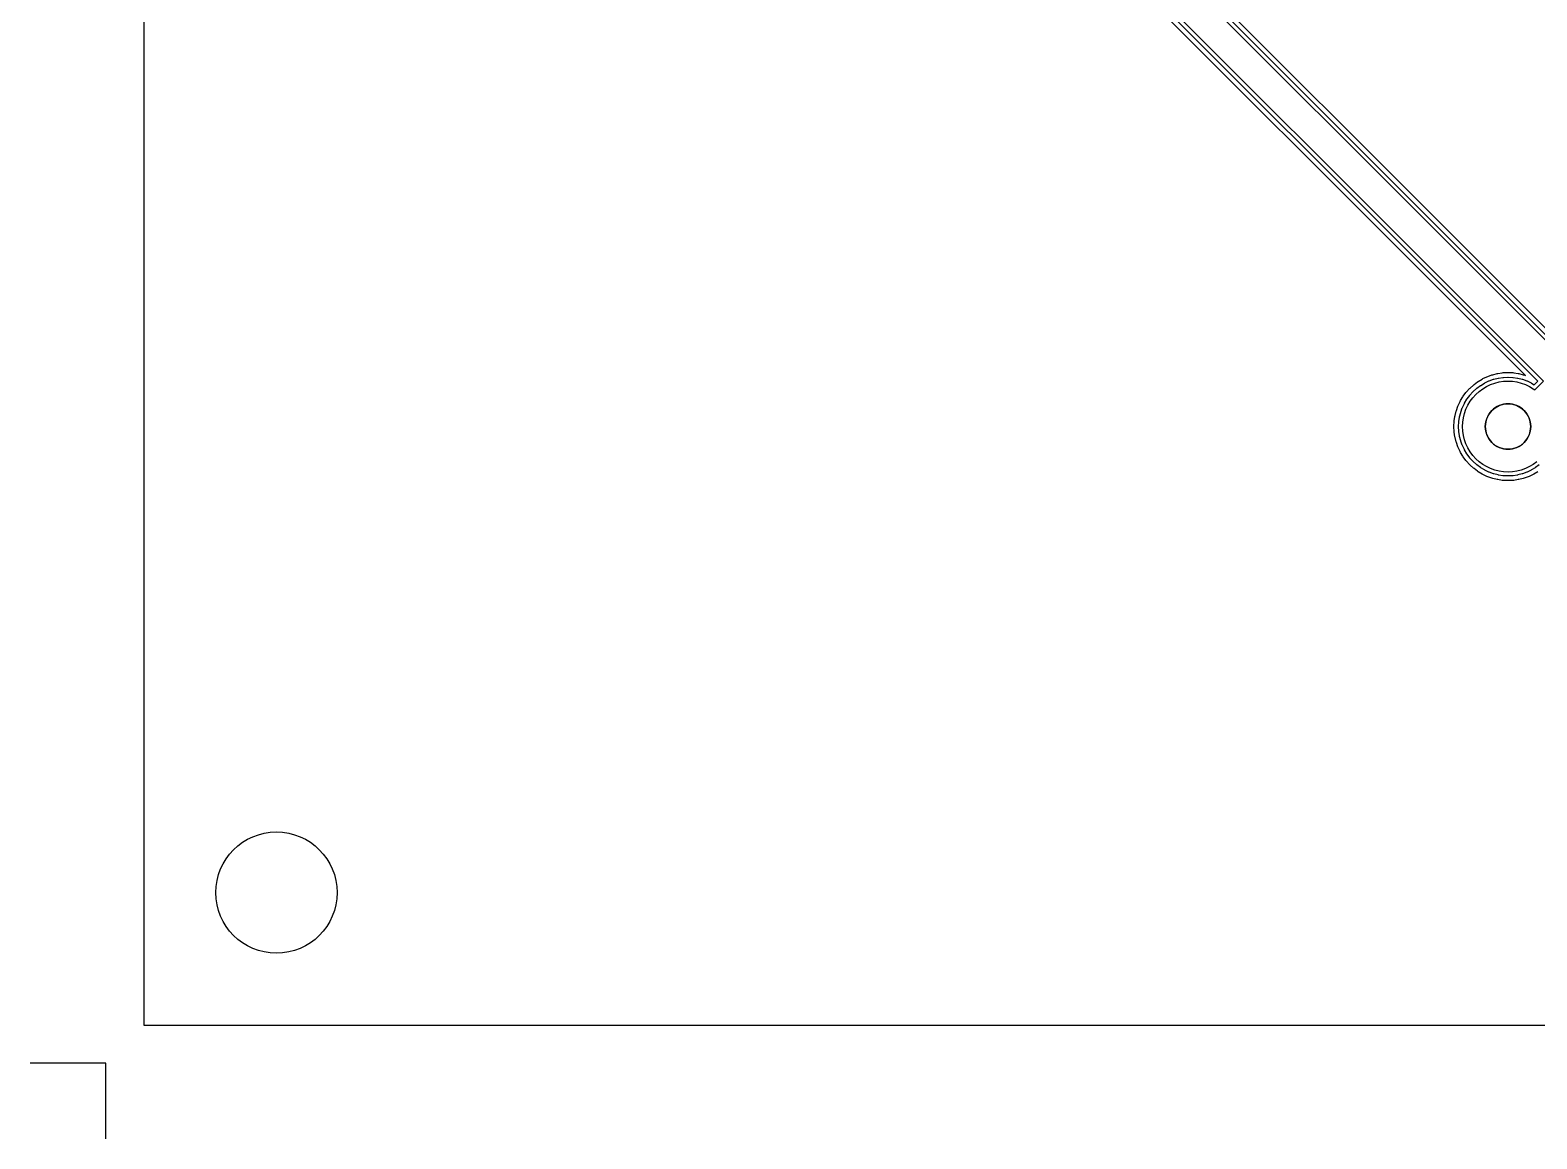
# Model space of a CAD drawing. Header units: millimetres. Extents: x -3 to 103, y -3 to 78.
# Drawn here: x -3 to 36.76, y -3 to 26.26 of the extents above; entities that cross this region are included whole.
import ezdxf

# ---------------------------------------------------------------- set-up
doc = ezdxf.new("R2010")
doc.units = ezdxf.units.MM
for name, color, linetype in [('COPPER', 1, 'Continuous'), ('DRILL_1p20mm', 5, 'Continuous'), ('DRILL_3p20mm', 5, 'Continuous'), ('FIDUCIAL', 3, 'Continuous'), ('ISO_PASS1', 2, 'Continuous'), ('ISO_PASS2', 6, 'Continuous'), ('OUTLINE', 7, 'Continuous')]:
    doc.layers.add(name, color=color, linetype=linetype)

msp = doc.modelspace()

# ---------------------------------------------------------------- linework, layer by layer
at = {"layer": 'COPPER'}
for points in [[(24.4, 30.666), (37.5, 17.566)], [(36.761, 14.872), (36.667, 14.802), (36.566, 14.742), (36.459, 14.691), (36.348, 14.652), (36.234, 14.623), (36.118, 14.606), (36, 14.6), (35.882, 14.606), (35.766, 14.623), (35.652, 14.652), (35.541, 14.691), (35.434, 14.742), (35.333, 14.802), (35.239, 14.872), (35.151, 14.951), (35.072, 15.039), (35.002, 15.133), (34.942, 15.234), (34.891, 15.341), (34.852, 15.452), (34.823, 15.566), (34.806, 15.682), (34.8, 15.8), (34.806, 15.918), (34.823, 16.034), (34.852, 16.148), (34.891, 16.259), (34.942, 16.366), (35.002, 16.467), (35.072, 16.561), (35.151, 16.649), (35.239, 16.728), (35.333, 16.798), (35.434, 16.858), (35.541, 16.909), (35.652, 16.948), (35.766, 16.977), (35.882, 16.994), (36, 17), (36.118, 16.994), (36.234, 16.977), (36.348, 16.948), (36.459, 16.909), (36.566, 16.858), (36.667, 16.798), (36.704, 16.77), (36.934, 17), (23.717, 30.217)]]:
    msp.add_lwpolyline(points, dxfattribs=at)
msp.add_lwpolyline([(35.501, 16.133), (35.471, 16.083), (35.446, 16.03), (35.426, 15.974), (35.412, 15.917), (35.403, 15.859), (35.4, 15.8), (35.403, 15.741), (35.412, 15.683), (35.426, 15.626), (35.446, 15.57), (35.471, 15.517), (35.501, 15.467), (35.536, 15.419), (35.576, 15.376), (35.619, 15.336), (35.667, 15.301), (35.717, 15.271), (35.77, 15.246), (35.826, 15.226), (35.883, 15.212), (35.941, 15.203), (36, 15.2), (36.059, 15.203), (36.117, 15.212), (36.174, 15.226), (36.23, 15.246), (36.283, 15.271), (36.333, 15.301), (36.381, 15.336), (36.424, 15.376), (36.464, 15.419), (36.499, 15.467), (36.529, 15.517), (36.554, 15.57), (36.574, 15.626), (36.588, 15.683), (36.597, 15.741), (36.6, 15.8), (36.597, 15.859), (36.588, 15.917), (36.574, 15.974), (36.554, 16.03), (36.529, 16.083), (36.499, 16.133), (36.464, 16.181), (36.424, 16.224), (36.381, 16.264), (36.333, 16.299), (36.283, 16.329), (36.23, 16.354), (36.174, 16.374), (36.117, 16.388), (36.059, 16.397), (36, 16.4), (35.941, 16.397), (35.883, 16.388), (35.826, 16.374), (35.77, 16.354), (35.717, 16.329), (35.667, 16.299), (35.619, 16.264), (35.576, 16.224), (35.536, 16.181)], close=True, dxfattribs=at)
at = {"layer": 'DRILL_1p20mm'}
msp.add_circle((36, 15.8), 0.6, dxfattribs=at)
at = {"layer": 'DRILL_3p20mm'}
msp.add_circle((3.5, 3.5), 1.6, dxfattribs=at)
at = {"layer": 'FIDUCIAL'}
for p, q in [((-1, -1), (-3, -1)), ((-1, -3), (-1, -1))]:
    msp.add_line(p, q, dxfattribs=at)
at = {"layer": 'ISO_PASS1'}
for points in [[(24.504, 30.709), (37.5, 17.712)], [(36.823, 14.789), (36.728, 14.719), (36.72, 14.713), (36.619, 14.653), (36.61, 14.648), (36.504, 14.598), (36.494, 14.594), (36.383, 14.554), (36.374, 14.551), (36.259, 14.523), (36.249, 14.521), (36.133, 14.503), (36.123, 14.502), (36.005, 14.497), (35.995, 14.497), (35.877, 14.502), (35.867, 14.503), (35.751, 14.521), (35.741, 14.523), (35.626, 14.551), (35.617, 14.554), (35.506, 14.594), (35.496, 14.598), (35.39, 14.648), (35.381, 14.653), (35.28, 14.713), (35.272, 14.719), (35.177, 14.789), (35.169, 14.796), (35.082, 14.875), (35.075, 14.882), (34.996, 14.969), (34.989, 14.977), (34.919, 15.072), (34.913, 15.08), (34.853, 15.181), (34.848, 15.19), (34.798, 15.296), (34.794, 15.306), (34.754, 15.417), (34.751, 15.426), (34.723, 15.541), (34.721, 15.551), (34.703, 15.667), (34.702, 15.677), (34.697, 15.795), (34.697, 15.805), (34.702, 15.923), (34.703, 15.933), (34.721, 16.049), (34.723, 16.059), (34.751, 16.174), (34.754, 16.183), (34.794, 16.294), (34.798, 16.304), (34.848, 16.41), (34.853, 16.419), (34.913, 16.52), (34.919, 16.528), (34.989, 16.623), (34.996, 16.631), (35.075, 16.718), (35.082, 16.725), (35.169, 16.804), (35.177, 16.811), (35.272, 16.881), (35.28, 16.887), (35.381, 16.947), (35.39, 16.952), (35.496, 17.002), (35.506, 17.006), (35.617, 17.046), (35.626, 17.049), (35.741, 17.077), (35.751, 17.079), (35.867, 17.097), (35.877, 17.098), (35.995, 17.103), (36.005, 17.103), (36.123, 17.098), (36.133, 17.097), (36.249, 17.079), (36.259, 17.077), (36.374, 17.049), (36.383, 17.046), (36.494, 17.006), (36.504, 17.002), (36.61, 16.952), (36.619, 16.947), (36.691, 16.904), (36.788, 17), (23.644, 30.144)]]:
    msp.add_lwpolyline(points, dxfattribs=at)
at = {"layer": 'ISO_PASS2'}
for points in [[(24.628, 30.76), (37.5, 17.888)], [(36.784, 14.607), (36.683, 14.546), (36.663, 14.536), (36.557, 14.485), (36.536, 14.477), (36.425, 14.437), (36.404, 14.431), (36.289, 14.402), (36.268, 14.398), (36.151, 14.38), (36.129, 14.378), (36.011, 14.372), (35.989, 14.372), (35.871, 14.378), (35.849, 14.38), (35.732, 14.398), (35.711, 14.402), (35.596, 14.431), (35.575, 14.437), (35.464, 14.477), (35.443, 14.485), (35.337, 14.536), (35.317, 14.546), (35.216, 14.607), (35.198, 14.619), (35.103, 14.689), (35.086, 14.704), (34.998, 14.783), (34.983, 14.798), (34.904, 14.886), (34.889, 14.903), (34.819, 14.998), (34.807, 15.016), (34.746, 15.117), (34.736, 15.137), (34.685, 15.243), (34.677, 15.264), (34.637, 15.375), (34.631, 15.396), (34.602, 15.511), (34.598, 15.532), (34.58, 15.649), (34.578, 15.671), (34.572, 15.789), (34.572, 15.811), (34.578, 15.929), (34.58, 15.951), (34.598, 16.068), (34.602, 16.089), (34.631, 16.204), (34.637, 16.225), (34.677, 16.336), (34.685, 16.357), (34.736, 16.463), (34.746, 16.483), (34.807, 16.584), (34.819, 16.602), (34.889, 16.697), (34.904, 16.714), (34.983, 16.802), (34.998, 16.817), (35.086, 16.896), (35.103, 16.911), (35.198, 16.981), (35.216, 16.993), (35.317, 17.054), (35.337, 17.064), (35.443, 17.115), (35.464, 17.123), (35.575, 17.163), (35.596, 17.169), (35.711, 17.198), (35.732, 17.202), (35.849, 17.22), (35.871, 17.222), (35.989, 17.228), (36.011, 17.228), (36.129, 17.222), (36.151, 17.22), (36.268, 17.202), (36.289, 17.198), (36.404, 17.169), (36.425, 17.163), (36.462, 17.15), (23.556, 30.056)]]:
    msp.add_lwpolyline(points, dxfattribs=at)
at = {"layer": 'OUTLINE'}
msp.add_lwpolyline([(0, 0), (100, 0), (100, 75), (0, 75)], close=True, dxfattribs=at)

doc.saveas('drawing.dxf')
